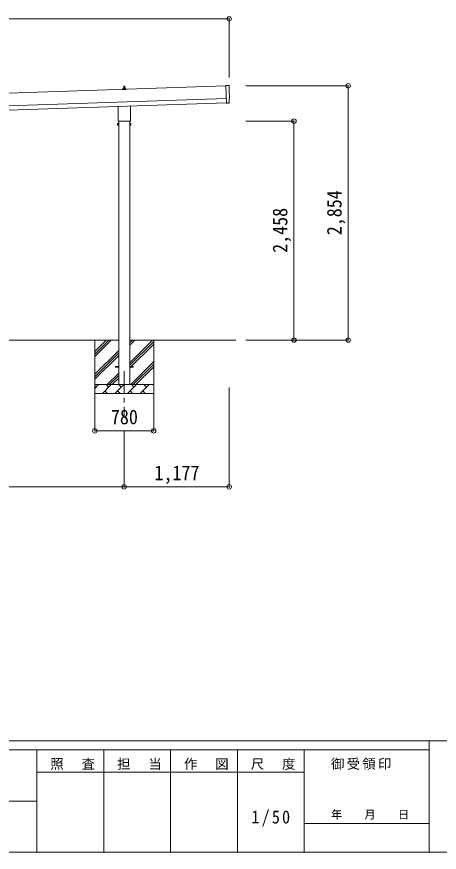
# Model space of a CAD drawing. Units: millimetres at full size, sheet at 1:50; some dimension numbers follow another scale. Extents: x -14053 to 14053, y -9700 to 9700.
# Drawn here: x 4276 to 9016, y -9700 to -319 of the extents above; entities that cross this region are included whole.
import ezdxf
from ezdxf.enums import TextEntityAlignment as Align

# ---------------------------------------------------------------- set-up
doc = ezdxf.new("R2010")
doc.units = ezdxf.units.MM
doc.header["$LTSCALE"] = 50
doc.header["$PDMODE"] = 32
doc.header["$PDSIZE"] = 50
doc.linetypes.add('CHAIN1', pattern=[8, 5, -1, 1, -1])
for name, color, linetype, lineweight in [('0-0_0', 7, 'Continuous', 9), ('0-1_Defpoints', 4, 'Continuous', 9), ('0-6_PARTS1', 6, 'Continuous', 9), ('F-0', 7, 'Continuous', 9)]:
    doc.layers.add(name, color=color, linetype=linetype, lineweight=lineweight)
doc.styles.add('ＭＳ ゴシック', font='')
doc.styles.get('ＭＳ ゴシック').set_extended_font_data('MS Gothic')

msp = doc.modelspace()

# ---------------------------------------------------------------- linework, layer by layer
at = {"layer": '0-0_0'}
for p, q in [((5419.54, -3949.55), (2444.54, -3949.55)), ((5152.04, -3949.55), (5152.04, -4549.55)), ((5152.04, -4134.6), (5337.09, -3949.55)), ((5152.04, -4106.31), (5308.8, -3949.55)), ((5152.04, -4078.03), (5280.52, -3949.55)), ((6732.91, -3949.55), (5544.54, -3949.55)), ((5544.54, -4204.65), (5799.63, -3949.55)), ((5544.54, -4006.66), (5601.64, -3949.55)), ((5544.54, -3978.37), (5573.36, -3949.55)), ((5544.54, -4232.93), (5812.04, -3965.43)), ((5544.54, -4261.22), (5812.04, -3993.72)), ((5812.04, -3949.55), (5812.04, -4549.55)), ((5152.04, -4332.59), (5419.54, -4065.09)), ((5152.04, -4360.87), (5419.54, -4093.37)), ((5152.04, -4389.16), (5419.54, -4121.66)), ((5554.19, -4449.55), (5812.04, -4191.7)), ((5582.48, -4449.55), (5812.04, -4219.99)), ((5610.76, -4449.55), (5812.04, -4248.27)), ((5289.63, -4449.55), (5419.54, -4319.65)), ((5317.92, -4449.55), (5419.54, -4347.93)), ((5346.2, -4449.55), (5419.54, -4376.22)), ((5152.04, -4449.55), (5812.04, -4449.55)), ((5152.04, -4492.44), (5194.93, -4449.55)), ((5166.38, -4478.1), (5152.04, -4463.76)), ((5236.35, -4549.55), (5336.35, -4449.55)), ((5307.8, -4478.1), (5279.24, -4449.55)), ((5377.77, -4549.55), (5477.77, -4449.55)), ((5449.22, -4478.1), (5420.66, -4449.55)), ((5519.19, -4549.55), (5619.19, -4449.55)), ((5590.64, -4478.1), (5562.09, -4449.55)), ((5660.61, -4549.55), (5760.61, -4449.55)), ((5732.06, -4478.1), (5703.51, -4449.55)), ((5808.75, -4449.55), (5812.04, -4446.26)), ((5812.04, -4549.55), (5152.04, -4549.55)), ((5264.9, -4520.99), (5293.46, -4549.55)), ((5406.32, -4520.99), (5434.88, -4549.55)), ((5547.75, -4520.99), (5576.3, -4549.55)), ((5689.17, -4520.99), (5717.72, -4549.55))]:
    msp.add_line(p, q, dxfattribs=at)
at = {"layer": '0-1_Defpoints'}
for p, q in [((6623.4, -1096.47), (1240.39, -1275.9)), ((5472.04, -1126.17), (5472.04, -1121.95)), ((5473.04, -1121.95), (5491.04, -1121.95)), ((5476.04, -1121.95), (5476.76, -1098.43)), ((5477.76, -1097.45), (5486.31, -1097.45)), ((5487.31, -1098.43), (5488.04, -1121.95)), ((5492.04, -1126.17), (5492.04, -1121.95)), ((5463.79, -1137.45), (5463.79, -1129.74)), ((5500.29, -1137.45), (5463.79, -1137.45)), ((5464.17, -1128.95), (5499.9, -1128.95)), ((5464.55, -1128.77), (5471.27, -1127.14)), ((5471.65, -1126.95), (5492.42, -1126.95)), ((5499.52, -1128.77), (5492.8, -1127.14)), ((5500.29, -1137.45), (5500.29, -1129.74)), ((1245.05, -1415.82), (6628.06, -1236.39)), ((1246.72, -1465.79), (6629.73, -1286.36)), ((6629.82, -1289.13), (6629.86, -1290.13)), ((6649.48, -1289.47), (6656.38, -1288.88)), ((5413.74, -1481.44), (5413.74, -1326.89)), ((5550.34, -1322.34), (5550.34, -1481.44)), ((5412.04, -1490.21), (5412.04, -1484.71)), ((5549.97, -1493.71), (5414.1, -1493.71)), ((5419.54, -1493.71), (5419.54, -4449.55)), ((5544.54, -4449.55), (5544.54, -1493.71)), ((5552.04, -1484.71), (5552.04, -1490.21)), ((5408.04, -1519.71), (5408.79, -1518.4)), ((5408.04, -1519.71), (5408.04, -1536.71)), ((5408.04, -1536.71), (5408.79, -1538.03)), ((5415.04, -1523.31), (5408.79, -1523.31)), ((5415.04, -1533.12), (5408.79, -1533.12)), ((5415.04, -1538.03), (5408.79, -1538.03)), ((5417.54, -1537.41), (5415.04, -1537.41)), ((5546.54, -1537.41), (5549.04, -1537.41)), ((5549.04, -1523.31), (5555.28, -1523.31)), ((5549.04, -1533.12), (5555.28, -1533.12)), ((5549.04, -1538.03), (5555.28, -1538.03)), ((5556.04, -1519.71), (5555.28, -1518.4)), ((5556.04, -1536.71), (5555.28, -1538.03)), ((5556.04, -1519.71), (5556.04, -1536.71)), ((5382.04, -4245.05), (5419.54, -4245.05)), ((5382.04, -4254.05), (5382.04, -4245.05)), ((5382.04, -4254.05), (5419.54, -4254.05)), ((5544.54, -4245.05), (5582.04, -4245.05)), ((5544.54, -4254.05), (5582.04, -4254.05)), ((5582.04, -4254.05), (5582.04, -4245.05))]:
    msp.add_line(p, q, dxfattribs=at)
at = {"layer": '0-1_Defpoints', "color": 7, "linetype": 'CHAIN1'}
msp.add_line((5482.04, -4299.55), (5482.04, -4799.55), dxfattribs=at)
at = {"layer": '0-1_Defpoints'}
for points in [[(6654.84, -1091.98), (6623.23, -1091.38), (6629.82, -1289.13)], [(6648.73, -1289.22), (6648.04, -1288.62), (6629.86, -1290.13)], [(6659.12, -1285.8), (6657.55, -1238.79), (6658.15, -1238.77)], [(5415.04, -1538.03), (5415.04, -1518.4), (5408.79, -1518.4)], [(5415.04, -1537.41), (5415.04, -1519.01), (5417.54, -1519.01)], [(5549.04, -1537.41), (5549.04, -1519.01), (5546.54, -1519.01)], [(5549.04, -1538.03), (5549.04, -1518.4), (5555.28, -1518.4)]]:
    msp.add_lwpolyline(points, dxfattribs=at)
for points in [[(5417.54, -1538.71), (5417.54, -1517.71), (5419.54, -1517.71), (5419.54, -1538.71)], [(5546.54, -1538.71), (5546.54, -1517.71), (5544.54, -1517.71), (5544.54, -1538.71)]]:
    msp.add_lwpolyline(points, close=True, dxfattribs=at)
for centre, radius, start, end in [((5476.12, -1122.59), 4.13, 90, 171.17633), ((5473.04, -1122.95), 1, 90, 180), ((5477.76, -1098.45), 1, 90, 178.60509), ((5485.37, -1121.95), 4.83, 133.60282, 180), ((5478.7, -1121.95), 4.83, 0, 46.39718), ((5486.31, -1098.45), 1, 1.39491, 90), ((5487.95, -1122.59), 4.13, 8.82367, 90), ((5491.04, -1122.95), 1, 0, 90), ((5464.79, -1129.74), 1, 103.62699, 180), ((5471.04, -1126.17), 1, 283.62699, 0), ((5493.04, -1126.17), 1, 180, 256.37301), ((5499.29, -1129.74), 1, 0, 76.37301), ((5416.04, -1484.71), 4, 125.09963, 180), ((5416.04, -1490.21), 4, 180, 194.47751), ((5416.04, -1490.21), 4, 194.47751, 241.04498), ((5548.04, -1490.21), 4, 298.95502, 345.52249), ((5548.04, -1484.71), 4, 0, 54.90037), ((5548.04, -1490.21), 4, 345.52249, 0), ((5412.38, -1520.85), 4.34, 145.61575, 214.38425), ((5412.38, -1535.58), 4.34, 145.61575, 214.38425), ((5424.28, -1528.21), 16.24, 162.41205, 197.58795), ((5539.79, -1528.21), 16.24, 342.41205, 17.58795), ((5551.69, -1520.85), 4.34, 325.61575, 34.38425), ((5551.69, -1535.58), 4.34, 325.61575, 34.38425)]:
    msp.add_arc(centre, radius, start, end, dxfattribs=at)
for centre, major_axis, ratio, start_param, end_param in [((6654.78, -1094.98), (3, 0.1), 0.99863, 6.2683889, 7.8016218), ((11420.34, -1006.59), (-4760.73, -158.69), 0.99863, 6.2683889, 6.2976778), ((6649.39, -1288.48), (0.75, -0.666), 0.9974, 4.712389, 5.5252311), ((6656.12, -1285.89), (2.25, -2), 0.9974, 5.5252311, 7.0411395), ((6658.01, -1234.38), (4.4, 0.15), 0.99863, 4.712389, 6.2976778)]:
    msp.add_ellipse(centre, major_axis=major_axis, ratio=ratio, start_param=start_param, end_param=end_param, dxfattribs=at)
at = {"layer": '0-6_PARTS1'}
for p, q in [((1209.04, -344.32), (6659.04, -344.32)), ((6659.04, -344.32), (6659.04, -1000.95)), ((7994.95, -1095.57), (6847.71, -1095.57)), ((7994.95, -3949.55), (7994.95, -1095.57)), ((7386.21, -1491.51), (6847.71, -1491.51)), ((7386.21, -3949.55), (7386.21, -1491.51)), ((7386.21, -3949.55), (6847.71, -3949.55)), ((7994.95, -3949.55), (6847.71, -3949.55)), ((6659.04, -5597.38), (6659.04, -4482.78)), ((5152.04, -4969.33), (5152.04, -4549.55)), ((5812.04, -4969.33), (5812.04, -4549.55)), ((5152.04, -4969.33), (5812.04, -4969.33)), ((5482.04, -5597.38), (5482.04, -4969.33)), ((2382.04, -5597.38), (5482.04, -5597.38)), ((5482.04, -5597.38), (6659.04, -5597.38))]:
    msp.add_line(p, q, dxfattribs=at)
for p in [(6659.04, -344.32), (7994.95, -1095.57), (7386.21, -1491.51), (7386.21, -3949.55), (7994.95, -3949.55), (5152.04, -4969.33), (5812.04, -4969.33), (5482.04, -5597.38), (6659.04, -5597.38)]:
    msp.add_point(p, dxfattribs=at)
at = {"layer": 'F-0', "color": 5, "lineweight": 5}
for p, q in [((-14053.43, -8450), (13346.57, -8450)), ((8901.98, -8450), (8901.98, -9700)), ((-14053.43, -8550), (8901.98, -8550)), ((4501.97, -8550), (4501.97, -9700)), ((5251.97, -8550), (5251.97, -9700)), ((6001.97, -8550), (6001.97, -9700)), ((6751.97, -8550), (6751.97, -9700)), ((7501.97, -8550), (7501.97, -9700)), ((4501.97, -8800), (7501.97, -8800)), ((-5748.03, -9125), (4501.97, -9125)), ((7501.97, -9375), (8901.98, -9375)), ((-14053.43, -9700), (13346.57, -9700))]:
    msp.add_line(p, q, dxfattribs=at)

# ---------------------------------------------------------------- texts
at = {"layer": '0-6_PARTS1', "color": 7, "style": 'ＭＳ ゴシック', "width": 0.9}
for s, p in [('2,854', (7969.95, -2772.56)), ('2,458', (7361.21, -2970.53))]:
    msp.add_text(s, height=165, rotation=90, dxfattribs=at).set_placement(p, align=Align.BOTTOM_LEFT)
for s, p in [('780', (5332.04, -4944.33)), ('1,177', (5820.54, -5572.38))]:
    msp.add_text(s, height=165, dxfattribs=at).set_placement(p, align=Align.BOTTOM_LEFT)
at = {"layer": 'F-0', "style": 'ＭＳ ゴシック'}
msp.add_text('年\u3000\u3000月\u3000\u3000日', height=91.64, dxfattribs=at).set_placement((7801.98, -9350), align=Align.BOTTOM_LEFT)
at = {"layer": 'F-0', "attachment_point": 7, "style": 'ＭＳ ゴシック'}
for s, insert, char_height in [('\\T1.17;照\u3000査', (4651.98, -8775), 110), ('\\T1.17;担\u3000当', (5401.98, -8775), 110), ('\\T1.17;作\u3000図', (6151.97, -8775), 110), ('\\T1.17;尺\u3000度', (6901.98, -8775), 110), ('\\T1.17;御受領印', (7801.97, -8775), 110), ('\\T1.28;\\W0.9;1/50', (6908.22, -9412.5), 146.6)]:
    msp.add_mtext(s, dxfattribs=dict(at, insert=insert, char_height=char_height))

doc.saveas('drawing.dxf')
